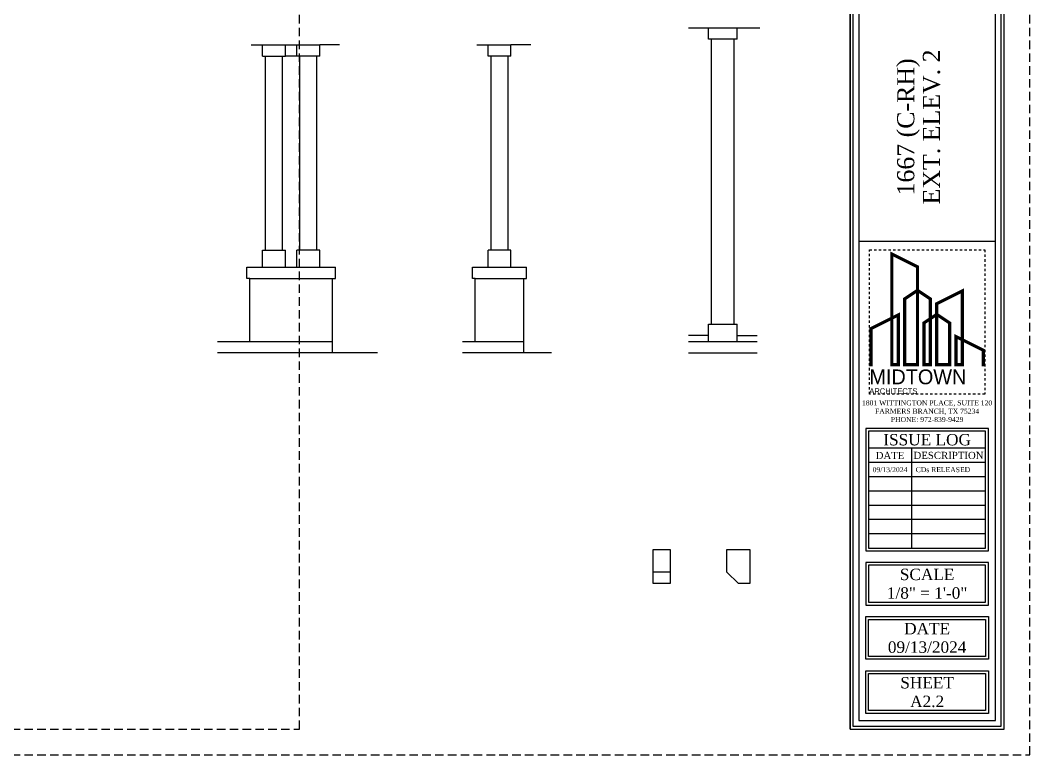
# Model space of a CAD drawing. Header units: inches. Extents: x 1062 to 6528, y -11616 to 5280.
# Drawn here: x 5820 to 6528, y -1056 to -541 of the extents above; entities that cross this region are included whole.
import ezdxf
from ezdxf.enums import TextEntityAlignment as Align

# ---------------------------------------------------------------- set-up
doc = ezdxf.new("R2010")
doc.units = ezdxf.units.IN
doc.header["$LTSCALE"] = 24
doc.header["$MEASUREMENT"] = 0
doc.linetypes.add('DASH', pattern=[0.1236, 0.0618, -0.0618])
doc.linetypes.add('HIDDEN', pattern=[0.375, 0.25, -0.125])
doc.layers.get('Defpoints').update_dxf_attribs({"color": 3, "linetype": 'HIDDEN'})
for name, color, linetype in [('AN', 6, 'CONTINUOUS'), ('ELEV', 2, 'CONTINUOUS'), ('TB', 5, 'CONTINUOUS')]:
    doc.layers.add(name, color=color, linetype=linetype)
doc.layers.get('AN').off()
doc.styles.add('MtXpl_Century_Gothic', font='GOTHIC.TTF')
doc.styles.add('ROMANT', font='times.ttf')

# ---------------------------------------------------------------- blocks, each defined once
blk = doc.blocks.new('TB MIDTOWN LOGO')
at = {"layer": 'Defpoints', "linetype": 'DASH'}
blk.add_lwpolyline([(-36, 90), (36, 90), (36, 0), (-36, 0)], close=True, dxfattribs=at)
at = {"layer": 'TB', "color": 142, "true_color": 0x30ace0, "const_width": 2}
blk.add_lwpolyline([(-35, 17.39), (-35, 40.89), (-18, 49.39), (-18, 18.39), (-22, 18.39), (-22, 87.39), (-6, 79.39), (-6, 18.39), (-14, 18.39), (-14, 59.39), (-6, 64.72), (2, 59.39), (2, 18.39), (-2, 18.39), (-2, 44.39), (6, 49.72), (14, 44.39), (14, 18.39), (6, 18.39), (6, 56.39), (22, 64.39), (22, 18.39), (18, 18.39), (18, 35.89), (35, 27.39), (35, 17.39)], dxfattribs=at)
at = {"layer": 'TB', "color": 250, "linetype": 'DASH', "true_color": 0x1c2230, "insert": (0, 15.39), "char_height": 9.25, "width": 72, "attachment_point": 2, "style": 'MtXpl_Century_Gothic'}
blk.add_mtext('\\pxqd;MIDTOWN', dxfattribs=at)
at = {"layer": 'TB', "color": 142, "linetype": 'DASH', "true_color": 0x30ace0, "insert": (0, 3.68), "char_height": 3.5, "width": 72, "attachment_point": 2, "style": 'MtXpl_Century_Gothic'}
blk.add_mtext('\\pxqd;ARCHITECTS', dxfattribs=at)
blk = doc.blocks.new('TB CAMDEN 11X17')
at = {"layer": 'Defpoints', "color": 5}
blk.add_lwpolyline([(-1632, 0), (0, 0), (0, 1056), (-1632, 1056)], close=True, dxfattribs=at)
at = {"layer": 'Defpoints', "color": 7, "linetype": 'HIDDEN'}
blk.add_lwpolyline([(-1614, 18), (-512, 18), (-512, 1038), (-1614, 1038)], close=True, dxfattribs=at)
at = {"layer": 'TB', "color": 2}
blk.add_line((-126, 18), (-126, 1038), dxfattribs=at)
at = {"layer": 'TB', "color": 6}
for p, q in [((-120, 360.25), (-24, 360.25)), ((-31, 215), (-113, 215)), ((-83, 215), (-83, 145)), ((-31, 205), (-113, 205)), ((-31, 195), (-113, 195)), ((-31, 185), (-113, 185)), ((-31, 175), (-113, 175)), ((-31, 165), (-113, 165)), ((-31, 155), (-113, 155))]:
    blk.add_line(p, q, dxfattribs=at)
at = {"layer": 'TB', "color": 2}
for points in [[(-126, 18), (-18, 18), (-18, 1038), (-126, 1038)], [(-124, 20), (-20, 20), (-20, 1036), (-124, 1036)]]:
    blk.add_lwpolyline(points, close=True, dxfattribs=at)
at = {"layer": 'TB', "color": 6}
for points in [[(-120, 24), (-24, 24), (-24, 1032), (-120, 1032)], [(-115, 143), (-29, 143), (-29, 229), (-115, 229)], [(-113, 145), (-31, 145), (-31, 227), (-113, 227)], [(-115, 105), (-29, 105), (-29, 135), (-115, 135)], [(-113, 107), (-31, 107), (-31, 133), (-113, 133)], [(-115, 97), (-29, 97), (-29, 67), (-115, 67)], [(-113, 95), (-31, 95), (-31, 69), (-113, 69)], [(-115, 59), (-29, 59), (-29, 29), (-115, 29)], [(-113, 57), (-31, 57), (-31, 31), (-113, 31)]]:
    blk.add_lwpolyline(points, close=True, dxfattribs=at)
at = {"layer": 'TB', "linetype": 'DASH', "xscale": 1.125, "yscale": 1.125, "zscale": 1.125}
blk.add_blockref('TB MIDTOWN LOGO', (-72, 253), dxfattribs=at)
at = {"layer": 'TB', "color": 6, "style": 'ROMANT'}
for s, insert, char_height, width, attachment_point in [('1801 WITTINGTON PLACE, SUITE 120\\PFARMERS BRANCH, TX 75234\\PPHONE: 972-839-9429', (-72, 241), 3.5, 87.9558, 5), ('ISSUE LOG', (-72, 221), 8, 82, 5), ('DATE', (-98, 210), 5, 30, 5), ('DESCRIPTION', (-57, 210), 5, 52, 5), ('09/13/2024', (-98, 200), 3.5, 30, 5), ('CDs RELEASED', (-80, 200), 3.5, 47, 4), ('SCALE', (-72, 126.5), 8, 82, 5), ('DATE', (-72, 88.5), 8, 82, 5), ('09/13/2024', (-72, 75.5), 8, 82, 5), ('SHEET', (-72, 50.5), 8, 82, 5)]:
    blk.add_mtext(s, dxfattribs=dict(at, insert=insert, char_height=char_height, width=width, attachment_point=attachment_point))
for tag, p in [('S.NAME.1', (-87, 440.43)), ('S.NAME.2', (-69, 440.43)), ('S.NAME.3', (-51, 440.43))]:
    blk.add_attdef(tag, text='', height=12, rotation=90, dxfattribs=at).set_placement(p, align=Align.MIDDLE_CENTER)
for tag, p in [('SCALE', (-72, 113.5)), ('S.NUMBER', (-72, 37.5))]:
    blk.add_attdef(tag, text='', height=8, dxfattribs=at).set_placement(p, align=Align.MIDDLE_CENTER)
blk = doc.blocks.new('*U611')
at = {"layer": 'ELEV'}
for p, q in [((50348.74, -13385.36), (50398.67, -13385.36)), ((50362.74, -13393.36), (50362.74, -13385.36)), ((50382.74, -13393.36), (50382.74, -13385.36)), ((50364.74, -13393.36), (50362.74, -13393.36)), ((50364.74, -13593.36), (50364.74, -13393.36)), ((50382.74, -13393.36), (50380.74, -13393.36)), ((50380.74, -13593.36), (50380.74, -13393.36)), ((50362.74, -13593.36), (50364.74, -13593.36)), ((50362.74, -13605.36), (50362.74, -13593.36)), ((50380.74, -13593.36), (50382.74, -13593.36)), ((50382.74, -13605.36), (50382.74, -13593.36)), ((50348.74, -13605.36), (50396.74, -13605.36))]:
    blk.add_line(p, q, dxfattribs=at)
at = {"layer": 'ELEV', "color": 6}
for p, q in [((50380.74, -13393.36), (50364.74, -13393.36)), ((50364.74, -13593.36), (50380.74, -13593.36))]:
    blk.add_line(p, q, dxfattribs=at)
at = {"layer": 'ELEV', "color": 4}
for p, q in [((50362.74, -13601.36), (50348.74, -13601.36)), ((50382.74, -13601.36), (50396.74, -13601.36))]:
    blk.add_line(p, q, dxfattribs=at)
at = {"layer": 'ELEV', "color": 3}
blk.add_line((50348.74, -13613.36), (50396.74, -13613.36), dxfattribs=at)

msp = doc.modelspace()

# ---------------------------------------------------------------- linework, layer by layer
at = {"layer": 'ELEV'}
for p, q in [((5982.086, -557.97209), (5990.086, -557.97209)), ((5990.086, -565.97209), (5990.086, -557.97209)), ((6006.086, -565.97209), (6006.086, -557.97209)), ((6006.086, -557.97209), (6014.086, -557.97209)), ((6014.086, -565.97209), (6014.086, -557.97209)), ((6044.036, -557.97209), (6030.086, -557.97209)), ((6030.086, -565.97209), (6030.086, -557.97209)), ((6140.20069, -557.97209), (6148.20069, -557.97209)), ((6148.20069, -565.97209), (6148.20069, -557.97209)), ((6178.15069, -557.97209), (6164.20069, -557.97209)), ((6164.20069, -565.97209), (6164.20069, -557.97209)), ((5990.086, -565.97209), (5992.086, -565.97209)), ((5992.086, -701.97209), (5992.086, -565.97209)), ((6004.086, -701.97209), (6004.086, -565.97209)), ((6004.086, -565.97209), (6006.086, -565.97209)), ((6016.086, -565.97209), (6014.086, -565.97209)), ((6016.086, -701.97209), (6016.086, -565.97209)), ((6030.086, -565.97209), (6028.086, -565.97209)), ((6028.086, -701.97209), (6028.086, -565.97209)), ((6150.20069, -565.97209), (6148.20069, -565.97209)), ((6150.20069, -701.97209), (6150.20069, -565.97209)), ((6164.20069, -565.97209), (6162.20069, -565.97209)), ((6162.20069, -701.97209), (6162.20069, -565.97209)), ((5990.086, -713.97209), (5990.086, -701.97209)), ((5990.086, -701.97209), (5992.086, -701.97209)), ((6004.086, -701.97209), (6006.086, -701.97209)), ((6006.086, -713.97209), (6006.086, -701.97209)), ((6014.086, -713.97209), (6014.086, -701.97209)), ((6016.086, -701.97209), (6014.086, -701.97209)), ((6030.086, -701.97209), (6028.086, -701.97209)), ((6030.086, -713.97209), (6030.086, -701.97209)), ((6150.20069, -701.97209), (6148.20069, -701.97209)), ((6148.20069, -713.97209), (6148.20069, -701.97209)), ((6164.20069, -701.97209), (6162.20069, -701.97209)), ((6164.20069, -713.97209), (6164.20069, -701.97209)), ((5979.086, -713.97209), (6041.086, -713.97209)), ((5979.086, -721.97209), (5979.086, -713.97209)), ((6041.086, -721.97209), (6041.086, -713.97209)), ((6137.20069, -713.97209), (6175.20069, -713.97209)), ((6137.20069, -721.97209), (6137.20069, -713.97209)), ((6175.20069, -721.97209), (6175.20069, -713.97209)), ((5981.086, -721.97209), (5979.086, -721.97209)), ((5981.086, -765.97209), (5981.086, -721.97209)), ((6039.086, -773.97209), (6039.086, -721.97209)), ((6039.086, -721.97209), (6041.086, -721.97209)), ((6139.20069, -721.97209), (6137.20069, -721.97209)), ((6139.20069, -765.97209), (6139.20069, -721.97209)), ((6173.20069, -773.97209), (6173.20069, -721.97209)), ((6173.20069, -721.97209), (6175.20069, -721.97209)), ((5958.38497, -765.97209), (5981.086, -765.97209)), ((6130.27621, -765.97209), (6139.20069, -765.97209))]:
    msp.add_line(p, q, dxfattribs=at)
at = {"layer": 'ELEV', "color": 1}
for p, q in [((5990.086, -557.97209), (6006.086, -557.97209)), ((6014.086, -557.97209), (6030.086, -557.97209)), ((6148.20069, -557.97209), (6164.20069, -557.97209)), ((6014.086, -565.97209), (6006.086, -565.97209)), ((6263.78993, -911.89025), (6275.78993, -911.89025)), ((6263.78993, -935.89025), (6263.78993, -911.89025)), ((6275.78993, -911.89025), (6275.78993, -935.89025)), ((6315.6324, -911.89025), (6331.6324, -911.89025)), ((6315.6324, -927.89025), (6315.6324, -911.89025)), ((6331.6324, -911.89025), (6331.6324, -935.89025)), ((6275.78993, -927.89025), (6263.78993, -927.89025)), ((6323.6324, -935.89025), (6315.6324, -927.89025)), ((6275.78993, -935.89025), (6263.78993, -935.89025)), ((6331.6324, -935.89025), (6323.6324, -935.89025))]:
    msp.add_line(p, q, dxfattribs=at)
at = {"layer": 'ELEV', "color": 6}
for p, q in [((5992.086, -565.97209), (6004.086, -565.97209)), ((6028.086, -565.97209), (6016.086, -565.97209)), ((6162.20069, -565.97209), (6150.20069, -565.97209)), ((5992.086, -701.97209), (6004.086, -701.97209)), ((6028.086, -701.97209), (6016.086, -701.97209)), ((6162.20069, -701.97209), (6150.20069, -701.97209)), ((5981.086, -721.97209), (6039.086, -721.97209)), ((6139.20069, -721.97209), (6173.20069, -721.97209)), ((5981.086, -765.97209), (6039.086, -765.97209)), ((6139.20069, -765.97209), (6173.20069, -765.97209))]:
    msp.add_line(p, q, dxfattribs=at)
at = {"layer": 'ELEV', "color": 3}
for p, q in [((6070.67893, -773.97209), (5958.38497, -773.97209)), ((6192.67464, -773.97209), (6130.27621, -773.97209))]:
    msp.add_line(p, q, dxfattribs=at)

# ---------------------------------------------------------------- block references
at = {"layer": 'AN'}
msp.add_blockref('*U611', (-44059.95687, 12839.38295), dxfattribs=at)
at = {"layer": 'TB'}
msp.add_blockref('TB CAMDEN 11X17', (6528, -1056), dxfattribs=at).add_auto_attribs({'SCALE': '1/8" = 1\'-0"', 'S.NUMBER': 'A2.2', 'S.NAME.1': '1667 (C-RH)', 'S.NAME.2': 'EXT. ELEV. 2'})

doc.saveas('drawing.dxf')
